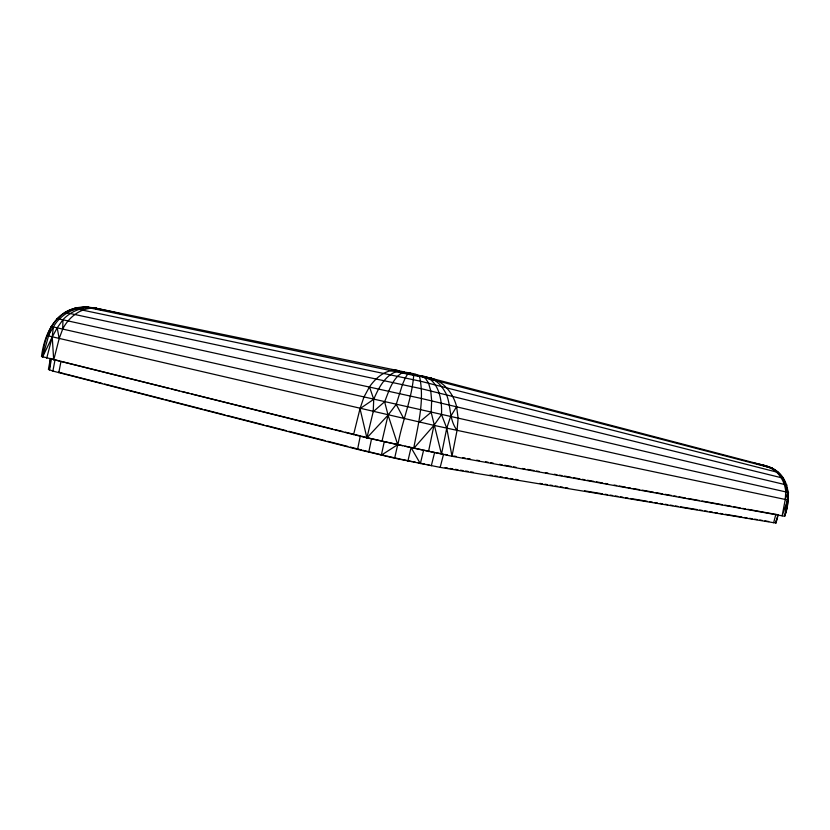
<?xml version="1.0" encoding="UTF-8"?>
<svg xmlns="http://www.w3.org/2000/svg" width="830" height="830" viewBox="0 0 830 830"><rect width="100%" height="100%" fill="white"/><g stroke="black" fill="none" stroke-linecap="round" stroke-linejoin="round"><path stroke-width="1.25" d="M787.909 497.461L784.609 516.26L451.987 456.261L366.901 437.887L41.5 356.464C44.581 332.508 57.042 307.214 84.494 307.038L96.342 308.314L111.811 311.675M425.448 376.779L763.756 465.298C787.649 470.143 791.955 496.382 784.609 516.26C790.938 499.608 790.316 476.835 772.014 468.193C767.159 466.221 762.148 464.748 757.022 463.7M85.054 307.256L94.807 308.158C79.234 304.475 61.347 312.682 53.348 326.968L52.228 336.939L53.711 360.023L59.169 338.578L62.696 329.085L62.956 319.695C71.39 310.7 84.089 305.793 96.342 308.314L84.494 307.038L98.936 308.833L404.272 371.902M771.599 468.047L438.78 381.271C428.788 379.165 419.202 376.094 409.605 373.054L407.779 373.915L405.351 377.775L402.488 384.435L396.221 404.376L388.077 415.104L366.901 437.887L373.21 411.711L373.739 399.303L369.475 386.863C376.063 377.37 386.707 368.261 399.064 370.782C385.608 373.946 378.719 387.641 373.739 399.303L360.023 408.661L353.57 434.65M420.654 375.617C438.603 377.826 442.307 399.749 441.487 414.564L433.966 425.354L413.672 448.501C417.998 425.219 424.773 400.216 419.555 376.602L88.032 307.567L84.805 307.007L74.347 308.49L81.34 307.826M441.487 414.564L446.758 428.145L451.987 456.261L457.05 430.345C448.947 419.69 451.188 406.461 446.519 394.624C442.981 387.392 437.618 380.628 429.795 377.858C443.656 381.053 453.201 393.306 456.614 406.638L450.576 416.608L446.758 428.145L441.498 454.269L431.154 412.24L431.662 400.838L430.76 390.889L428.539 383.087L425.168 377.909C416.432 373.521 406.244 371.996 396.543 371.456M53.815 359.587L51.45 358.902L49.385 369.973L50.443 358.415L48.41 369.412L52.892 371.072L357.574 449.393L394.644 458.202L440.18 467.373L773.653 522.703L776.05 522.838L776.206 520.337M787.919 492.377L788.5 492.512L787.691 500.013L782.13 515.866L785.263 499.525L786.259 484.886L421.256 398.452L56.938 318.492L58.152 318.834M786.352 504.775L787.898 500.002L457.05 430.345L458.119 418.31L456.614 406.638M415.353 374.361L413.693 375.253C411.919 399.313 402 421.433 397.84 445.025L388.077 415.104L384.622 401.762C389.042 391.023 392.59 377.111 404.034 371.83M52.892 371.072L54.998 359.93L59.77 361.154M58.795 372.66L60.964 361.465L169.133 388.357M357.574 449.393L360.303 435.885L355.271 434.64M62.956 319.695L57.208 327.85L52.228 336.939L42.6 357.014C44.052 336.824 53.213 314.031 74.71 308.47L421.059 381.344L778.405 472.509L776.839 472.28M368.748 452.184L371.581 438.634L384.29 441.612L381.344 455.172L397.705 444.652L402.56 445.72M428.498 451.634L433.966 425.354L46.978 335.579M394.644 458.202L397.705 444.652L385.514 441.892M381.945 441.415L388.077 415.104M407.893 461.075L411.058 447.588L420.343 463.659L423.591 450.244L434.619 452.475L431.299 465.796M440.18 467.373L443.552 454.176M46.719 358.218L52.228 336.939M42.6 357.014L51.201 326.491L788.5 492.512M773.653 522.703L775.842 514.382L777.98 514.714L775.791 522.993M776.05 522.838L778.229 514.61M785.263 499.525L787.784 492.346M369.475 386.863L363.924 397.093L360.023 408.661L366.901 437.887M48.119 335.932L53.348 326.968M62.696 329.085C69.243 315.908 83.737 305.409 98.936 308.833M373.21 411.711L384.622 401.762M419.358 422.128L431.154 412.24M419.555 376.602L420.893 375.658L430.345 379.154M763.216 465.35L772.014 468.193L762.77 465.454M95.326 308.272L96.82 308.428M65.975 312.723L69.419 311.25M72.853 309.766L75.146 308.781M64.958 312.391L421.65 388.782L783.489 478.256L778.042 472.488L772.813 468.909M96.062 309.102L98.282 309.144L95.886 308.926M88.686 308.272L91.103 308.355M402 372.639L409.605 373.054L413.693 375.253M41.5 356.464L43.409 356.568M88.841 307.889L93.583 308.304M84.494 307.038L94.942 308.086M786.394 484.99L786.933 485.073L786.259 484.886M445.129 467.622L447.692 468.047M450.244 468.473L452.807 468.898M455.359 469.324L457.921 469.749M460.474 470.174L463.036 470.6M465.599 471.025L468.151 471.45M470.714 471.876L473.266 472.301M489.897 475.071L492.46 475.497M495.012 475.922L497.575 476.358M500.127 476.783L502.69 477.209M505.242 477.634L507.804 478.059M510.367 478.485L512.919 478.91M515.482 479.335L518.034 479.761M539.78 483.382L542.343 483.807M544.895 484.232L547.458 484.658M550.01 485.083L552.573 485.509M555.135 485.944L557.687 486.37M560.25 486.795L562.802 487.22M565.365 487.646L567.917 488.071M584.548 490.841L602.456 493.819M605.018 494.244L607.57 494.67M610.133 495.095L612.685 495.531M615.248 495.956L617.811 496.382M620.363 496.807L622.925 497.232M625.478 497.658L628.04 498.083M630.592 498.508L647.224 501.279M649.786 501.704L652.339 502.129M654.901 502.555L657.453 502.98M660.016 503.405L662.579 503.831M665.131 504.256L667.693 504.692M670.246 505.117L672.808 505.543M675.361 505.968L677.923 506.393M680.486 506.819L697.107 509.589M699.669 510.014L702.222 510.44M704.784 510.865L707.347 511.29M709.899 511.716L712.462 512.141M715.014 512.567L717.577 512.992M720.129 513.417L722.691 513.843M725.254 514.278L741.875 517.038M744.437 517.474L746.99 517.899M749.552 518.325L752.115 518.75M754.667 519.175L757.23 519.601M759.782 520.026L762.345 520.452M764.897 520.877L768.736 521.52M426.776 464.468L429.058 464.883M444.828 454.404L447.37 454.861M453.74 456.023L456.282 456.479M462.652 457.631L465.194 458.098M467.747 458.554L470.288 459.021M476.659 460.173L479.201 460.629M485.571 461.781L488.113 462.248M490.655 462.704L493.207 463.171M499.567 464.323L502.119 464.779M504.661 465.246L511.031 466.398M513.573 466.865L516.125 467.321M522.485 468.473L525.037 468.94M527.579 469.396L533.949 470.548M536.491 471.015L539.033 471.471M545.403 472.623L547.945 473.09M554.316 474.241L556.857 474.698M559.41 475.165L561.952 475.621M564.504 476.088L570.864 477.24M573.416 477.707L579.776 478.858M582.328 479.315L584.87 479.782M587.412 480.238L593.782 481.39M596.324 481.857L602.694 483.008M605.236 483.465L607.788 483.932M614.148 485.083L616.7 485.54M619.242 486.007L625.613 487.158M628.154 487.625L630.707 488.082M633.249 488.538L639.619 489.7M642.161 490.157L653.615 492.232M656.167 492.698L662.527 493.85M665.079 494.307L671.439 495.458M673.991 495.925L676.533 496.382M679.085 496.848L685.445 498M687.997 498.457L699.451 500.542M701.993 500.998L722.37 504.692M724.912 505.148L731.282 506.3M733.824 506.767L740.194 507.919M742.736 508.375L745.288 508.842M747.83 509.298L775.842 514.382M435.74 452.692L442.442 453.958M413.112 461.802L415.643 462.3M418.175 462.808L424.504 464.063M399.438 370.875L391.459 369.578M759.668 464.644L761.681 465.059M412.313 447.847L422.346 449.974M401.44 459.332L411.95 461.553M756.732 464.022L758.807 464.468M457.05 430.345L433.966 425.354M404.988 446.25L409.844 447.318M386.936 456.106L400.268 459.083M753.65 462.933L755.974 463.462M113.015 311.956L115.422 312.516M385.774 455.836L362.814 450.285M116.625 312.796L121.201 313.885M361.558 436.196L370.336 438.333M171.644 388.98L179.187 390.857M181.708 391.48L189.25 393.358M191.772 393.991L332.633 429.006M335.144 429.639L342.686 431.507M345.207 432.139L352.75 434.017M99.787 309.507L101.955 310.046M65.705 374.06L102.059 383.387M104.57 384.031L163.489 399.147M166 399.79L202.354 409.117M204.854 409.761L224.92 414.907M227.42 415.55L263.774 424.877M266.285 425.52L286.34 430.666M288.85 431.31L325.204 440.637M327.715 441.28L347.77 446.426M350.281 447.069L361.558 449.964M95.958 308.521L98.708 309.227M58.702 372.182L64.45 373.739M429.318 377.754L433.302 378.926M94.807 308.158L96.436 308.625M763.756 465.298L772.014 468.193M425.821 376.851L434.93 380.285M764.586 465.599L770.863 468.047L773.851 470.164M770.541 467.757C779.38 472.571 785.024 481.929 785.761 491.9M396.221 404.376L403.764 418.642M787.151 488.683L787.66 491.142M57.208 327.85L59.169 338.578"/></g></svg>
